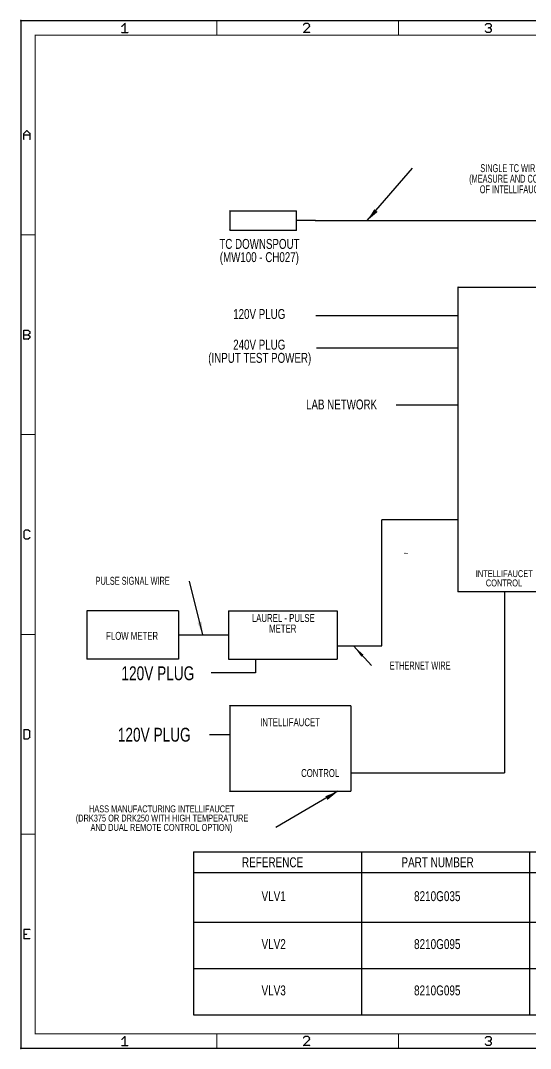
# Model space of a CAD drawing. Header units: inches. Extents: x 0 to 15.7, y 0.2 to 11.1.
# Drawn here: x 0.05 to 5.41, y 0.25 to 11.05 of the extents above; entities that cross this region are included whole.
import ezdxf

# ---------------------------------------------------------------- set-up
doc = ezdxf.new("R2010")
doc.units = ezdxf.units.IN
doc.header["$MEASUREMENT"] = 0
for name, color, linetype in [('103', 178, 'Continuous'), ('105', 6, 'Continuous'), ('94', 14, 'Continuous'), ('97', 94, 'Continuous'), ('TEXT', 4, 'Continuous'), ('THIN_NEON_GREEN', 3, 'Continuous'), ('THIN_RED', 1, 'Continuous')]:
    doc.layers.add(name, color=color, linetype=linetype)
doc.styles.add('SLDTEXTSTYLE0', font='TXT', dxfattribs={"width": 0.736842})
doc.styles.add('SLDTEXTSTYLE2', font='TXT', dxfattribs={"width": 0.75})
doc.styles.add('SLDTEXTSTYLE3', font='TXT', dxfattribs={"width": 0.636842})
doc.dimstyles.new('SLDDIMSTYLE0', dxfattribs={"dimtxt": 0.18, "dimasz": 0.14, "dimexe": 0, "dimexo": 0.0625, "dimgap": 0, "dimtad": 0, "dimtih": 1, "dimtoh": 1, "dimdec": 0, "dimrnd": 1e-09, "dimzin": 0, "dimdsep": 46, "dimtxsty": 'Standard', "dimsah": 1, "dimcen": 0.09, "dimadec": 0, "dimazin": 0, "dimtfac": 0.14, "dimtdec": 0, "dimtofl": 0, "dimtmove": 0, "dimatfit": 3, "dimfxl": 0, "dimfrac": 2, "dimtolj": 1, "dimtzin": 0, "dimarcsym": 0})

# ---------------------------------------------------------------- blocks, each defined once
blk = doc.blocks.new('SW_NOTE_0_89')
at = {"layer": 'TEXT', "color": 0, "insert": (-0.598, 0.045), "char_height": 0.08333, "attachment_point": 2, "style": 'SLDTEXTSTYLE3'}
blk.add_mtext('PULSE SIGNAL WIRE', dxfattribs=at)
blk = doc.blocks.new('SW_NOTE_0_90')
at = {"layer": 'TEXT', "color": 0, "insert": (0.512, 0.041), "char_height": 0.08333, "attachment_point": 2, "style": 'SLDTEXTSTYLE3'}
blk.add_mtext('ETHERNET WIRE', dxfattribs=at)
blk = doc.blocks.new('SW_NOTE_0_94')
at = {"layer": 'TEXT', "color": 0, "char_height": 0.08333, "attachment_point": 2, "style": 'SLDTEXTSTYLE3'}
for s, insert in [('SINGLE TC WIRE FOR DOWNSPOUT TEMPERATURE', (1.688, 0.041)), ('(MEASURE AND CONTROL TEMPERATURE DOWNSTREAM', (1.687, -0.07)), ('OF INTELLIFAUCET BEFORE ENTERING APPLIANCE)', (1.687, -0.181))]:
    blk.add_mtext(s, dxfattribs=dict(at, insert=insert))
blk = doc.blocks.new('SW_NOTE_0_95')
at = {"layer": 'TEXT', "color": 0, "char_height": 0.07292, "attachment_point": 2, "style": 'SLDTEXTSTYLE3'}
for s, insert in [('HASS MANUFACTURING INTELLIFAUCET', (-1.201, 0.233)), ('(DRK375 OR DRK250 WITH HIGH TEMPERATURE', (-1.198, 0.136)), ('AND DUAL REMOTE CONTROL OPTION)', (-1.204, 0.038))]:
    blk.add_mtext(s, dxfattribs=dict(at, insert=insert))
blk = doc.blocks.new('SW_TABLEANNOTATION_0')
at = {"layer": 'THIN_NEON_GREEN', "color": 0}
for p, q in [((0, 0), (0, -0.218)), ((0, 0), (1.767, 0)), ((1.767, 0), (1.767, -0.218)), ((1.767, 0), (3.534, 0)), ((3.534, 0), (3.534, -0.218)), ((3.534, 0), (5.301, 0)), ((5.301, 0), (5.301, -0.218)), ((5.301, 0), (7.068, 0)), ((7.068, 0), (7.068, -0.218)), ((0, -0.218), (0, -0.739)), ((0, -0.218), (1.767, -0.218)), ((1.767, -0.218), (1.767, -0.739)), ((1.767, -0.218), (3.534, -0.218)), ((3.534, -0.218), (3.534, -0.739)), ((3.534, -0.218), (5.301, -0.218)), ((5.301, -0.218), (5.301, -0.739)), ((5.301, -0.218), (7.068, -0.218)), ((7.068, -0.218), (7.068, -0.739)), ((0, -0.739), (0, -1.225)), ((0, -0.739), (1.767, -0.739)), ((1.767, -0.739), (1.767, -1.225)), ((1.767, -0.739), (3.534, -0.739)), ((3.534, -0.739), (3.534, -1.225)), ((3.534, -0.739), (5.301, -0.739)), ((5.301, -0.739), (5.301, -1.225)), ((5.301, -0.739), (7.068, -0.739)), ((7.068, -0.739), (7.068, -1.225)), ((0, -1.225), (0, -1.712)), ((0, -1.225), (1.767, -1.225)), ((1.767, -1.225), (1.767, -1.712)), ((1.767, -1.225), (3.534, -1.225)), ((3.534, -1.225), (3.534, -1.712)), ((3.534, -1.225), (5.301, -1.225)), ((5.301, -1.225), (5.301, -1.712)), ((5.301, -1.225), (7.068, -1.225)), ((7.068, -1.225), (7.068, -1.712)), ((0, -1.712), (1.767, -1.712)), ((1.767, -1.712), (3.534, -1.712)), ((3.534, -1.712), (5.301, -1.712)), ((5.301, -1.712), (7.068, -1.712))]:
    blk.add_line(p, q, dxfattribs=at)
at = {"layer": 'THIN_NEON_GREEN', "color": 0, "attachment_point": 1, "style": 'SLDTEXTSTYLE2'}
for s, insert, char_height in [('REFERENCE', (0.509, -0.057), 0.1042), ('PART NUMBER', (2.187, -0.057), 0.10417), ('DESCRIPTION', (3.981, -0.057), 0.10417), ('DAQ SOLENOID ID', (5.571, -0.057), 0.10417), ('120VAC Brass Solenoid', (3.656, -0.274), 0.10417), ('VLV1', (0.715, -0.413), 0.1042), ('8210G035', (2.32, -0.413), 0.1042), ('Valve, Normally Open,', (3.656, -0.413), 0.10417), ('OUTLET VALVE', (5.712, -0.413), 0.10417), ('3/4" Pipe Size', (3.979, -0.552), 0.10417), ('120VAC Brass Solenoid', (3.656, -0.778), 0.10417), ('VLV2', (0.715, -0.917), 0.1042), ('8210G095', (2.32, -0.917), 0.1042), ('Valve, Normally Closed,', (3.616, -0.917), 0.10417), ('INLET VALVE', (5.781, -0.917), 0.10417), ('3/4" Pipe Size', (3.979, -1.056), 0.10417), ('120VAC Brass Solenoid', (3.656, -1.265), 0.10417), ('VLV3', (0.715, -1.404), 0.1042), ('8210G095', (2.32, -1.404), 0.1042), ('Valve, Normally Closed,', (3.616, -1.404), 0.10417), ('PURGE VALVE', (5.72, -1.404), 0.10417), ('3/4" Pipe Size', (3.979, -1.543), 0.10417)]:
    blk.add_mtext(s, dxfattribs=dict(at, insert=insert, char_height=char_height))

msp = doc.modelspace()

# ---------------------------------------------------------------- linework, layer by layer
at = {"layer": '103', "lineweight": 18}
for centre, start, end in [((4.093, 5.453), 90, 270), ((4.093, 5.453), 225.0135, 45.0135), ((4.114, 5.453), 134.9865, 314.9865), ((4.114, 5.453), 270, 90)]:
    msp.add_arc(centre, 0.0015, start, end, dxfattribs=at)
at = {"layer": '105', "lineweight": 18}
msp.add_arc((3.15, 8.95), 0.0015, 90, 270, dxfattribs=at)
at = {"layer": '94', "lineweight": 25}
for p, q in [((2.95, 9.05), (2.25, 9.05)), ((2.25, 9.05), (2.25, 8.85)), ((2.95, 8.85), (2.95, 9.05)), ((3.15, 8.95), (2.95, 8.95)), ((2.25, 8.85), (2.95, 8.85)), ((2.85, 3.85), (2.25, 3.85)), ((2.25, 3.85), (2.25, 2.95)), ((2.95, 3.85), (2.85, 3.85)), ((3.521, 3.85), (2.95, 3.85)), ((2.25, 2.95), (3.521, 2.95))]:
    msp.add_line(p, q, dxfattribs=at)
at = {"layer": '94', "lineweight": 18}
for centre, radius, start, end in [((2.25, 9.05), 0.0025, 90, 270), ((2.25, 9.05), 0.0025, 0, 180), ((2.95, 9.05), 0.0025, 0, 180), ((2.95, 9.05), 0.0025, 270, 90), ((2.95, 8.95), 0.0015, 90, 270), ((3.15, 8.95), 0.0015, 270, 90), ((2.25, 8.85), 0.0025, 90, 270), ((2.25, 8.85), 0.0025, 180, 0), ((2.95, 8.85), 0.0025, 180, 0), ((2.95, 8.85), 0.0025, 270, 90), ((4.65, 8.25), 0.0025, 0, 180), ((4.65, 8.25), 0.0025, 90, 270), ((4.65, 7.25), 0.0025, 0, 180), ((4.65, 7.25), 0.0025, 0, 180), ((4.65, 7.25), 0.0025, 180, 0), ((4.65, 6.05), 0.0025, 180, 0), ((4.65, 5.75), 0.0015, 270, 90), ((4.65, 5.45), 0.0015, 270, 90), ((4.65, 5.05), 0.0025, 180, 0), ((4.65, 5.05), 0.0025, 90, 270), ((2.25, 3.85), 0.0025, 90, 270), ((2.25, 3.85), 0.0025, 0, 180), ((2.85, 3.85), 0.0025, 90, 270), ((2.85, 3.85), 0.0025, 270, 90), ((2.95, 3.85), 0.0025, 90, 270), ((2.95, 3.85), 0.0025, 270, 90), ((2.25, 3.55), 0.0015, 270, 90), ((2.25, 3.15), 0.0015, 270, 90), ((2.25, 2.95), 0.0025, 90, 270), ((2.25, 2.95), 0.0025, 180, 0)]:
    msp.add_arc(centre, radius, start, end, dxfattribs=at)
at = {"layer": '97', "lineweight": 25}
for p, q in [((0.05, 11.05), (0.05, 0.25)), ((15.65, 11.05), (0.05, 11.05)), ((1.113, 10.991), (1.145, 11.022)), ((1.145, 11.022), (1.145, 10.928)), ((3.041, 11.022), (3.025, 11.007)), ((3.073, 11.022), (3.041, 11.022)), ((3.089, 11.007), (3.073, 11.022)), ((4.938, 11.007), (4.954, 11.022)), ((4.954, 11.022), (4.985, 11.022)), ((4.985, 11.022), (5.001, 11.007)), ((1.113, 10.928), (1.176, 10.928)), ((3.025, 10.928), (3.089, 10.991)), ((3.089, 10.928), (3.025, 10.928)), ((3.089, 10.991), (3.089, 11.007)), ((4.954, 10.928), (4.938, 10.943)), ((4.985, 10.928), (4.954, 10.928)), ((4.985, 10.975), (4.97, 10.975)), ((5.001, 10.991), (4.985, 10.975)), ((4.985, 10.975), (5.001, 10.959)), ((5.001, 10.943), (4.985, 10.928)), ((5.001, 11.007), (5.001, 10.991)), ((5.001, 10.959), (5.001, 10.943)), ((0.082, 9.866), (0.113, 9.897)), ((0.082, 9.803), (0.082, 9.866)), ((0.082, 9.85), (0.145, 9.85)), ((0.113, 9.897), (0.145, 9.866)), ((0.145, 9.866), (0.145, 9.803)), ((0.082, 7.703), (0.082, 7.797)), ((0.082, 7.797), (0.129, 7.797)), ((0.129, 7.797), (0.145, 7.782)), ((0.145, 7.782), (0.145, 7.766)), ((0.082, 7.75), (0.129, 7.75)), ((0.129, 7.703), (0.082, 7.703)), ((0.145, 7.766), (0.129, 7.75)), ((0.129, 7.75), (0.145, 7.734)), ((0.145, 7.718), (0.129, 7.703)), ((0.145, 7.734), (0.145, 7.718)), ((0.097, 5.697), (0.082, 5.682)), ((0.082, 5.682), (0.082, 5.618)), ((0.129, 5.697), (0.097, 5.697)), ((0.145, 5.682), (0.129, 5.697)), ((0.082, 5.618), (0.097, 5.603)), ((0.097, 5.603), (0.129, 5.603)), ((0.129, 5.603), (0.145, 5.618)), ((0.082, 3.597), (0.082, 3.503)), ((0.129, 3.597), (0.082, 3.597)), ((0.145, 3.582), (0.129, 3.597)), ((0.145, 3.518), (0.145, 3.582)), ((0.082, 3.503), (0.129, 3.503)), ((0.129, 3.503), (0.145, 3.518)), ((0.145, 1.497), (0.082, 1.497)), ((0.082, 1.497), (0.082, 1.403)), ((0.082, 1.45), (0.113, 1.45)), ((0.082, 1.403), (0.145, 1.403)), ((1.113, 0.341), (1.145, 0.372)), ((1.145, 0.372), (1.145, 0.278)), ((3.041, 0.372), (3.025, 0.357)), ((3.025, 0.278), (3.089, 0.341)), ((3.073, 0.372), (3.041, 0.372)), ((3.089, 0.357), (3.073, 0.372)), ((3.089, 0.341), (3.089, 0.357)), ((4.938, 0.357), (4.954, 0.372)), ((4.954, 0.372), (4.985, 0.372)), ((4.985, 0.325), (4.97, 0.325)), ((4.985, 0.372), (5.001, 0.357)), ((5.001, 0.341), (4.985, 0.325)), ((4.985, 0.325), (5.001, 0.309)), ((5.001, 0.357), (5.001, 0.341)), ((0.05, 0.25), (15.65, 0.25)), ((1.113, 0.278), (1.176, 0.278)), ((3.089, 0.278), (3.025, 0.278)), ((4.954, 0.278), (4.938, 0.293)), ((4.985, 0.278), (4.954, 0.278)), ((5.001, 0.293), (4.985, 0.278)), ((5.001, 0.309), (5.001, 0.293))]:
    msp.add_line(p, q, dxfattribs=at)
at = {"layer": '97', "lineweight": 18}
for p, q in [((2.112, 11.05), (2.112, 10.9)), ((4.025, 11.05), (4.025, 10.9)), ((0.2, 10.9), (0.2, 0.4)), ((15.5, 10.9), (0.2, 10.9)), ((0.05, 8.8), (0.2, 8.8)), ((0.05, 6.7), (0.2, 6.7)), ((0.05, 4.6), (0.2, 4.6)), ((0.05, 2.5), (0.2, 2.5)), ((0.2, 0.4), (15.5, 0.4)), ((2.112, 0.25), (2.112, 0.4)), ((4.025, 0.25), (4.025, 0.4))]:
    msp.add_line(p, q, dxfattribs=at)
at = {"layer": '97', "lineweight": 25}
for centre, start, end in [((0.05, 11.05), 0, 180), ((0.05, 11.05), 90, 270), ((0.05, 0.25), 90, 270), ((0.05, 0.25), 180, 0)]:
    msp.add_arc(centre, 0.00295, start, end, dxfattribs=at)
at = {"layer": '97', "lineweight": 18}
for centre, radius, start, end in [((1.145, 11.022), 0.002, 315, 135), ((1.145, 11.022), 0.002, 0, 180), ((2.112, 11.05), 0.000984, 0, 180), ((3.041, 11.022), 0.002, 90, 270), ((3.041, 11.022), 0.002, 315, 135), ((3.073, 11.022), 0.002, 44.9899, 224.9899), ((3.073, 11.022), 0.002, 270, 90), ((4.025, 11.05), 0.000984, 0, 180), ((4.954, 11.022), 0.002, 315, 135), ((4.954, 11.022), 0.002, 90, 270), ((4.985, 11.022), 0.002, 44.9899, 224.9899), ((4.985, 11.022), 0.002, 270, 90), ((1.113, 10.991), 0.002, 134.9899, 314.9899), ((1.113, 10.928), 0.002, 90, 270), ((1.145, 10.928), 0.002, 180, 0), ((1.176, 10.928), 0.002, 270, 90), ((3.025, 11.007), 0.002, 135, 315), ((3.025, 10.928), 0.002, 90, 270), ((3.025, 10.928), 0.002, 135, 315), ((3.089, 11.007), 0.002, 0, 180), ((3.089, 11.007), 0.002, 224.9899, 44.9899), ((3.089, 10.991), 0.002, 315, 135), ((3.089, 10.991), 0.002, 180, 0), ((3.089, 10.928), 0.002, 270, 90), ((4.938, 11.007), 0.002, 135, 315), ((4.938, 10.943), 0.002, 45, 225), ((4.954, 10.928), 0.002, 90, 270), ((4.954, 10.928), 0.002, 225, 45), ((4.97, 10.975), 0.002, 90, 270), ((4.985, 10.975), 0.002, 45, 225), ((4.985, 10.975), 0.002, 135, 315), ((4.985, 10.928), 0.002, 135.0101, 315.0101), ((4.985, 10.975), 0.002, 270, 90), ((4.985, 10.928), 0.002, 270, 90), ((5.001, 11.007), 0.002, 0, 180), ((5.001, 10.991), 0.002, 180, 0), ((5.001, 10.959), 0.002, 0, 180), ((5.001, 10.943), 0.002, 180, 0), ((5.001, 11.007), 0.002, 224.9899, 44.9899), ((5.001, 10.991), 0.002, 315, 135), ((5.001, 10.959), 0.002, 224.9899, 44.9899), ((5.001, 10.943), 0.002, 315.0101, 135.0101), ((0.2, 10.9), 0.000984, 0, 180), ((0.2, 10.9), 0.000984, 90, 270), ((2.112, 10.9), 0.000984, 180, 0), ((4.025, 10.9), 0.000984, 180, 0), ((0.082, 9.866), 0.002, 0, 180), ((0.082, 9.866), 0.002, 134.9899, 314.9899), ((0.082, 9.85), 0.002, 90, 270), ((0.113, 9.897), 0.002, 45, 225), ((0.113, 9.897), 0.002, 315, 135), ((0.145, 9.866), 0.002, 0, 180), ((0.145, 9.866), 0.002, 225, 45), ((0.145, 9.85), 0.002, 270, 90), ((0.082, 9.803), 0.002, 180, 0), ((0.145, 9.803), 0.002, 180, 0), ((0.05, 8.8), 0.000984, 90, 270), ((0.2, 8.8), 0.000984, 270, 90), ((0.082, 7.797), 0.002, 0, 180), ((0.082, 7.797), 0.002, 90, 270), ((0.129, 7.797), 0.002, 44.9899, 224.9899), ((0.129, 7.797), 0.002, 270, 90), ((0.145, 7.782), 0.002, 0, 180), ((0.145, 7.782), 0.002, 224.9899, 44.9899), ((0.082, 7.75), 0.002, 90, 270), ((0.082, 7.703), 0.002, 90, 270), ((0.082, 7.703), 0.002, 180, 0), ((0.129, 7.75), 0.002, 45, 225), ((0.129, 7.75), 0.002, 135, 315), ((0.129, 7.703), 0.002, 135.0101, 315.0101), ((0.129, 7.75), 0.002, 270, 90), ((0.129, 7.703), 0.002, 270, 90), ((0.145, 7.766), 0.002, 180, 0), ((0.145, 7.734), 0.002, 0, 180), ((0.145, 7.718), 0.002, 180, 0), ((0.145, 7.766), 0.002, 315, 135), ((0.145, 7.734), 0.002, 224.9899, 44.9899), ((0.145, 7.718), 0.002, 315.0101, 135.0101), ((0.05, 6.7), 0.000984, 90, 270), ((0.2, 6.7), 0.000984, 270, 90), ((0.082, 5.682), 0.002, 0, 180), ((0.082, 5.682), 0.002, 135, 315), ((0.082, 5.618), 0.002, 45, 225), ((0.097, 5.697), 0.002, 90, 270), ((0.097, 5.697), 0.002, 315, 135), ((0.129, 5.697), 0.002, 44.9899, 224.9899), ((0.129, 5.697), 0.002, 270, 90), ((0.145, 5.682), 0.002, 224.9899, 44.9899), ((0.145, 5.618), 0.002, 315.0101, 135.0101), ((0.082, 5.618), 0.002, 180, 0), ((0.097, 5.603), 0.002, 90, 270), ((0.097, 5.603), 0.002, 225, 45), ((0.129, 5.603), 0.002, 135.0101, 315.0101), ((0.129, 5.603), 0.002, 270, 90), ((0.05, 4.6), 0.000984, 90, 270), ((0.2, 4.6), 0.000984, 270, 90), ((0.082, 3.597), 0.002, 0, 180), ((0.082, 3.597), 0.002, 90, 270), ((0.129, 3.597), 0.002, 44.9899, 224.9899), ((0.129, 3.597), 0.002, 270, 90), ((0.145, 3.582), 0.002, 0, 180), ((0.145, 3.582), 0.002, 224.9899, 44.9899), ((0.082, 3.503), 0.002, 90, 270), ((0.082, 3.503), 0.002, 180, 0), ((0.129, 3.503), 0.002, 135.0101, 315.0101), ((0.129, 3.503), 0.002, 270, 90), ((0.145, 3.518), 0.002, 180, 0), ((0.145, 3.518), 0.002, 315.0101, 135.0101), ((0.05, 2.5), 0.000984, 90, 270), ((0.2, 2.5), 0.000984, 270, 90), ((0.082, 1.497), 0.002, 90, 270), ((0.082, 1.497), 0.002, 0, 180), ((0.082, 1.45), 0.002, 90, 270), ((0.113, 1.45), 0.002, 270, 90), ((0.145, 1.497), 0.002, 270, 90), ((0.082, 1.403), 0.002, 90, 270), ((0.082, 1.403), 0.002, 180, 0), ((0.145, 1.403), 0.002, 270, 90), ((0.2, 0.4), 0.000984, 90, 270), ((0.2, 0.4), 0.000984, 180, 0), ((1.113, 0.341), 0.002, 134.9899, 314.9899), ((1.145, 0.372), 0.002, 315, 135), ((1.145, 0.372), 0.002, 0, 180), ((2.112, 0.4), 0.000984, 0, 180), ((3.025, 0.357), 0.002, 135, 315), ((3.041, 0.372), 0.002, 90, 270), ((3.041, 0.372), 0.002, 315, 135), ((3.073, 0.372), 0.002, 44.9899, 224.9899), ((3.073, 0.372), 0.002, 270, 90), ((3.089, 0.357), 0.002, 0, 180), ((3.089, 0.357), 0.002, 224.9899, 44.9899), ((3.089, 0.341), 0.002, 315, 135), ((3.089, 0.341), 0.002, 180, 0), ((4.025, 0.4), 0.000984, 0, 180), ((4.938, 0.357), 0.002, 135, 315), ((4.954, 0.372), 0.002, 315, 135), ((4.954, 0.372), 0.002, 90, 270), ((4.97, 0.325), 0.002, 90, 270), ((4.985, 0.372), 0.002, 44.9899, 224.9899), ((4.985, 0.325), 0.002, 45, 225), ((4.985, 0.325), 0.002, 135, 315), ((4.985, 0.372), 0.002, 270, 90), ((4.985, 0.325), 0.002, 270, 90), ((5.001, 0.357), 0.002, 0, 180), ((5.001, 0.341), 0.002, 180, 0), ((5.001, 0.357), 0.002, 224.9899, 44.9899), ((5.001, 0.341), 0.002, 315, 135), ((1.113, 0.278), 0.002, 90, 270), ((1.145, 0.278), 0.002, 180, 0), ((1.176, 0.278), 0.002, 270, 90), ((2.112, 0.25), 0.000984, 180, 0), ((3.025, 0.278), 0.002, 90, 270), ((3.025, 0.278), 0.002, 135, 315), ((3.089, 0.278), 0.002, 270, 90), ((4.025, 0.25), 0.000984, 180, 0), ((4.938, 0.293), 0.002, 45, 225), ((4.954, 0.278), 0.002, 90, 270), ((4.954, 0.278), 0.002, 225, 45), ((4.985, 0.278), 0.002, 135.0101, 315.0101), ((4.985, 0.278), 0.002, 270, 90), ((5.001, 0.309), 0.002, 0, 180), ((5.001, 0.293), 0.002, 180, 0), ((5.001, 0.309), 0.002, 224.9899, 44.9899), ((5.001, 0.293), 0.002, 315.0101, 135.0101)]:
    msp.add_arc(centre, radius, start, end, dxfattribs=at)
at = {"layer": 'TEXT'}
msp.add_line((3.74, 4.273), (3.55, 4.479), dxfattribs=at)
msp.add_solid([(3.55, 4.479), (3.634, 4.366), (3.656, 4.386)], dxfattribs=at)
at = {"layer": 'THIN_NEON_GREEN'}
for p, q in [((4.65, 8.25), (4.65, 5.05)), ((4.65, 8.25), (6.75, 8.25)), ((4.65, 5.05), (6.75, 5.05))]:
    msp.add_line(p, q, dxfattribs=at)
at = {"layer": 'THIN_RED'}
for p, q in [((3.15, 8.95), (7.75, 8.95)), ((3.153, 7.951), (4.65, 7.951)), ((3.161, 7.613), (4.65, 7.613)), ((4.65, 7.008), (4.001, 7.008)), ((3.85, 4.479), (3.85, 5.805)), ((4.65, 5.805), (3.85, 5.805)), ((5.139, 5.05), (5.139, 3.145)), ((1.709, 4.847), (0.745, 4.847)), ((0.745, 4.847), (0.745, 4.341)), ((1.709, 4.847), (1.709, 4.341)), ((2.237, 4.847), (3.378, 4.847)), ((2.237, 4.847), (2.237, 4.341)), ((3.378, 4.847), (3.378, 4.341)), ((1.709, 4.594), (2.237, 4.594)), ((3.378, 4.479), (3.85, 4.479)), ((1.709, 4.341), (0.745, 4.341)), ((2.237, 4.341), (3.378, 4.341)), ((2.519, 4.341), (2.519, 4.197)), ((2.519, 4.197), (2.054, 4.197)), ((3.521, 3.85), (3.521, 2.95)), ((2.243, 3.544), (2.035, 3.544)), ((3.521, 3.145), (5.139, 3.145))]:
    msp.add_line(p, q, dxfattribs=at)

# ---------------------------------------------------------------- block references
at = {"layer": 'TEXT'}
for name, p in [('SW_NOTE_0_94', (4.172, 9.502)), ('SW_NOTE_0_89', (1.825, 5.16)), ('SW_NOTE_0_90', (3.74, 4.273)), ('SW_NOTE_0_95', (2.734, 2.569))]:
    msp.add_blockref(name, p, dxfattribs=at)
at = {"layer": 'THIN_NEON_GREEN'}
msp.add_blockref('SW_TABLEANNOTATION_0', (1.868, 2.313), dxfattribs=at)

# ---------------------------------------------------------------- texts
at = {"layer": 'TEXT', "attachment_point": 2, "style": 'SLDTEXTSTYLE0'}
for s, insert, char_height in [('TC DOWNSPOUT', (2.561, 8.757), 0.10417), ('(MW100 - CH027)', (2.56, 8.618), 0.10417), ('120V PLUG', (2.559, 8.02), 0.1042), ('240V PLUG', (2.559, 7.698), 0.1042), ('(INPUT TEST POWER)', (2.564, 7.559), 0.10417), ('LAB NETWORK', (3.425, 7.069), 0.10417), ('INTELLIFAUCET', (5.137, 5.275), 0.07292), ('CONTROL', (5.134, 5.177), 0.0729), ('LAUREL - PULSE', (2.812, 4.814), 0.08333), ('METER', (2.806, 4.703), 0.0833), ('FLOW METER', (1.221, 4.626), 0.0833), ('120V PLUG', (1.492, 4.264), 0.1458), ('INTELLIFAUCET', (2.883, 3.718), 0.08333), ('120V PLUG', (1.454, 3.618), 0.1458), ('CONTROL', (3.2, 3.184), 0.0833)]:
    msp.add_mtext(s, dxfattribs=dict(at, insert=insert, char_height=char_height))

# ---------------------------------------------------------------- leaders
at = {"layer": 'TEXT'}
for points in [[(3.696, 8.95), (4.172, 9.502)], [(1.964, 4.594), (1.825, 5.16)], [(3.387, 2.95), (2.734, 2.569)]]:
    msp.add_leader(points, dimstyle='SLDDIMSTYLE0', dxfattribs=at)

doc.saveas('drawing.dxf')
